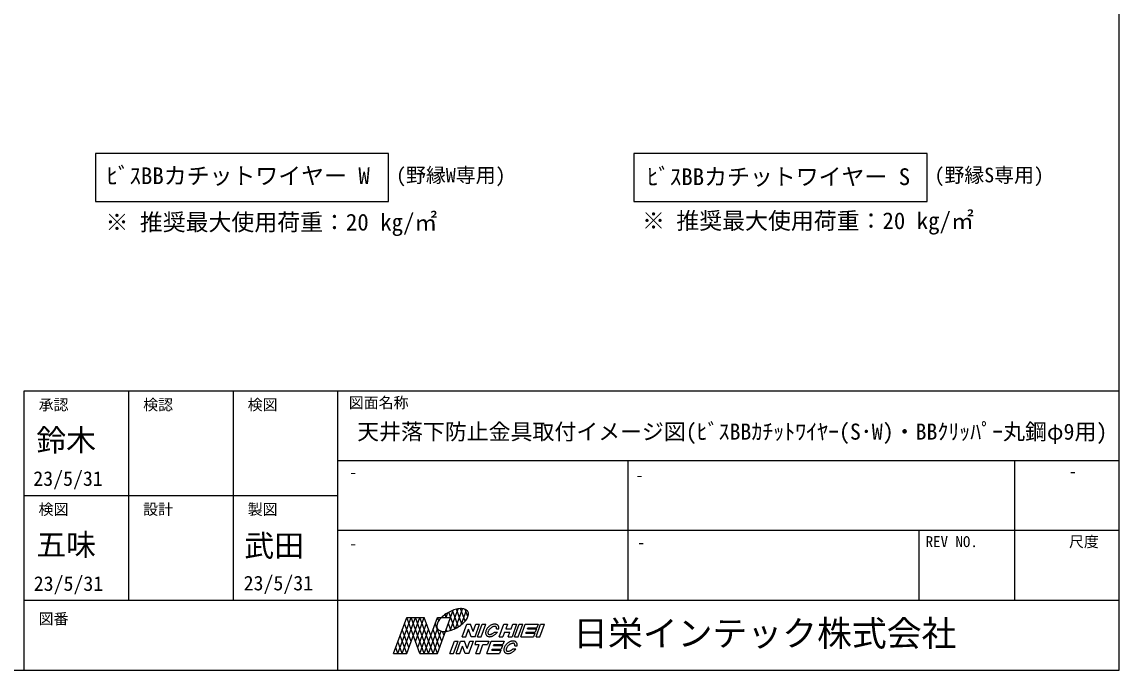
# Model space of a CAD drawing. Units: millimetres on the paper. Extents: x -143 to 139, y -96 to 99.
# Drawn here: x 28.8 to 139, y -96.4 to -31.3 of the extents above; entities that cross this region are included whole.
import ezdxf
from ezdxf.enums import TextEntityAlignment as Align

# ---------------------------------------------------------------- set-up
doc = ezdxf.new("R2010")
doc.units = ezdxf.units.MM
doc.layers.add('0-0_文字･図枠･寸法', color=7, linetype='Continuous')
doc.styles.add('ＭＳ ゴシック', font='')
doc.styles.get('ＭＳ ゴシック').set_extended_font_data('MS Gothic')

msp = doc.modelspace()

# ---------------------------------------------------------------- linework, layer by layer
at = {"layer": '0-0_文字･図枠･寸法'}
for p, q in [((138.997, -96.43), (138.997, -24.18)), ((39.497, -68.43), (39.497, -89.43)), ((49.997, -68.43), (49.997, -89.43)), ((60.497, -68.43), (60.497, -96.43)), ((138.997, -75.43), (60.497, -75.43)), ((89.697, -89.43), (89.697, -75.43)), ((128.497, -75.43), (128.497, -89.43)), ((60.497, -78.93), (28.997, -78.93)), ((138.997, -82.43), (60.497, -82.43)), ((118.897, -82.43), (118.897, -89.43)), ((138.997, -89.43), (28.997, -89.43)), ((71.815, -92.457), (72.605, -90.286)), ((72.314, -90.352), (72.177, -90.395)), ((72.45, -90.317), (72.314, -90.352)), ((72.33, -92.256), (73.053, -90.267)), ((72.988, -91.83), (72.438, -90.32)), ((72.583, -90.29), (72.45, -90.317)), ((72.711, -90.271), (72.583, -90.29)), ((72.835, -90.262), (72.711, -90.271)), ((72.953, -90.261), (72.835, -90.262)), ((73.313, -91.511), (72.858, -90.261)), ((73.064, -90.268), (72.953, -90.261)), ((73.167, -90.285), (73.064, -90.268)), ((73.262, -90.31), (73.167, -90.285)), ((73.347, -90.343), (73.262, -90.31)), ((73.591, -91.062), (73.326, -90.334)), ((73.423, -90.384), (73.347, -90.343)), ((66.117, -94.776), (67.441, -91.139)), ((66.558, -94.776), (67.882, -91.139)), ((67, -94.776), (68.324, -91.139)), ((68.765, -94.776), (67.441, -91.139)), ((67.441, -94.776), (68.765, -91.139)), ((67.441, -91.139), (69.206, -91.139)), ((69.206, -94.776), (67.882, -91.139)), ((68.324, -93.564), (69.206, -91.139)), ((69.647, -94.776), (68.324, -91.139)), ((70.089, -94.776), (68.765, -91.139)), ((69.206, -94.776), (70.53, -91.139)), ((70.53, -94.776), (69.206, -91.139)), ((70.53, -94.776), (72.116, -90.417)), ((70.657, -91.488), (70.53, -91.139)), ((70.53, -91.139), (71.854, -91.139)), ((70.744, -91.369), (70.67, -91.469)), ((70.827, -91.269), (70.744, -91.369)), ((70.919, -91.171), (70.827, -91.269)), ((71.02, -91.074), (70.919, -91.171)), ((70.971, -91.139), (70.966, -91.126)), ((70.971, -91.139), (70.981, -91.111)), ((71.13, -90.979), (71.02, -91.074)), ((71.246, -90.888), (71.13, -90.979)), ((71.368, -90.801), (71.246, -90.888)), ((71.412, -91.139), (71.306, -90.845)), ((71.496, -90.718), (71.368, -90.801)), ((71.412, -91.139), (71.585, -90.666)), ((71.627, -90.641), (71.496, -90.718)), ((71.762, -90.569), (71.627, -90.641)), ((72.27, -92.284), (71.665, -90.621)), ((71.9, -90.504), (71.762, -90.569)), ((72.038, -90.446), (71.9, -90.504)), ((72.177, -90.395), (72.038, -90.446)), ((72.638, -92.082), (72.042, -90.444)), ((72.902, -91.897), (73.446, -90.401)), ((73.284, -91.546), (73.367, -91.447)), ((73.367, -91.447), (73.44, -91.346)), ((73.488, -90.434), (73.423, -90.384)), ((73.44, -91.346), (73.503, -91.247)), ((73.543, -90.49), (73.488, -90.434)), ((73.503, -91.247), (73.554, -91.148)), ((73.586, -90.554), (73.543, -90.49)), ((73.554, -91.148), (73.595, -91.052)), ((73.617, -90.624), (73.586, -90.554)), ((73.595, -91.052), (73.623, -90.958)), ((73.637, -90.7), (73.617, -90.624)), ((73.623, -90.958), (73.64, -90.868)), ((73.644, -90.782), (73.637, -90.7)), ((73.64, -90.868), (73.644, -90.782)), ((67.662, -94.17), (67, -92.351)), ((67.882, -93.564), (67.22, -91.745)), ((68.544, -94.17), (69.427, -91.745)), ((68.765, -94.776), (69.647, -92.351)), ((69.647, -94.776), (70.549, -92.3)), ((70.751, -94.17), (70.089, -92.351)), ((70.089, -94.776), (70.909, -92.523)), ((70.971, -93.564), (70.309, -91.745)), ((70.471, -91.948), (70.466, -92.034)), ((70.466, -92.034), (70.474, -92.116)), ((70.487, -91.858), (70.471, -91.948)), ((70.474, -92.116), (70.493, -92.192)), ((70.516, -91.764), (70.487, -91.858)), ((70.493, -92.192), (70.525, -92.262)), ((70.556, -91.667), (70.516, -91.764)), ((70.525, -92.262), (70.568, -92.325)), ((70.608, -91.569), (70.556, -91.667)), ((70.568, -92.325), (70.622, -92.382)), ((70.67, -91.469), (70.608, -91.569)), ((70.622, -92.382), (70.687, -92.431)), ((70.687, -92.431), (70.763, -92.473)), ((70.763, -92.473), (70.849, -92.506)), ((70.849, -92.506), (70.944, -92.531)), ((70.944, -92.531), (71.047, -92.547)), ((71.192, -92.958), (71.042, -92.547)), ((71.047, -92.547), (71.158, -92.555)), ((71.158, -92.555), (71.275, -92.554)), ((71.275, -92.554), (71.399, -92.544)), ((71.399, -92.544), (71.528, -92.526)), ((71.479, -92.533), (71.412, -92.351)), ((71.528, -92.526), (71.66, -92.499)), ((71.885, -92.436), (71.633, -91.745)), ((71.66, -92.499), (71.796, -92.464)), ((71.796, -92.464), (71.934, -92.421)), ((71.934, -92.421), (72.072, -92.37)), ((72.072, -92.37), (72.211, -92.312)), ((72.211, -92.312), (72.348, -92.246)), ((72.348, -92.246), (72.483, -92.175)), ((72.483, -92.175), (72.615, -92.098)), ((72.615, -92.098), (72.742, -92.015)), ((72.742, -92.015), (72.865, -91.928)), ((72.865, -91.928), (72.981, -91.837)), ((72.981, -91.837), (73.09, -91.742)), ((73.019, -93.079), (73.476, -91.824)), ((73.09, -91.742), (73.191, -91.645)), ((73.191, -91.645), (73.284, -91.546)), ((73.396, -93.079), (73.665, -92.341)), ((73.476, -91.824), (73.853, -91.824)), ((73.933, -93.079), (73.665, -92.341)), ((74.122, -92.562), (73.853, -91.824)), ((74.122, -92.562), (74.39, -91.824)), ((74.31, -93.079), (74.767, -91.824)), ((74.39, -91.824), (74.767, -91.824)), ((74.561, -93.079), (75.018, -91.824)), ((74.938, -93.079), (75.395, -91.824)), ((75.018, -91.824), (75.395, -91.824)), ((75.387, -92.55), (75.376, -92.6)), ((75.402, -92.5), (75.387, -92.55)), ((75.42, -92.45), (75.402, -92.5)), ((75.443, -92.399), (75.42, -92.45)), ((75.469, -92.349), (75.443, -92.399)), ((75.499, -92.3), (75.469, -92.349)), ((75.533, -92.251), (75.499, -92.3)), ((75.569, -92.204), (75.533, -92.251)), ((75.609, -92.158), (75.569, -92.204)), ((75.651, -92.114), (75.609, -92.158)), ((75.696, -92.073), (75.651, -92.114)), ((75.743, -92.033), (75.696, -92.073)), ((75.792, -91.997), (75.743, -92.033)), ((75.842, -91.963), (75.792, -91.997)), ((75.894, -91.933), (75.842, -91.963)), ((75.946, -91.905), (75.894, -91.933)), ((75.999, -91.882), (75.946, -91.905)), ((76.052, -91.862), (75.999, -91.882)), ((76.105, -91.845), (76.052, -91.862)), ((76.157, -91.833), (76.105, -91.845)), ((76.209, -91.824), (76.157, -91.833)), ((76.26, -91.82), (76.209, -91.824)), ((76.309, -91.82), (76.26, -91.82)), ((76.356, -91.823), (76.309, -91.82)), ((76.401, -91.831), (76.356, -91.823)), ((76.444, -91.843), (76.401, -91.831)), ((76.484, -91.858), (76.444, -91.843)), ((76.454, -92.29), (76.46, -92.263)), ((76.454, -92.29), (76.687, -92.29)), ((76.522, -91.877), (76.484, -91.858)), ((76.556, -91.9), (76.522, -91.877)), ((76.586, -91.927), (76.556, -91.9)), ((76.614, -91.957), (76.586, -91.927)), ((76.637, -91.99), (76.614, -91.957)), ((76.657, -92.026), (76.637, -91.99)), ((76.672, -92.064), (76.657, -92.026)), ((76.684, -92.106), (76.672, -92.064)), ((76.691, -92.149), (76.684, -92.106)), ((76.687, -92.29), (76.693, -92.241)), ((76.694, -92.194), (76.691, -92.149)), ((76.693, -92.241), (76.694, -92.194)), ((76.731, -93.079), (77.188, -91.824)), ((77.188, -91.824), (77.564, -91.824)), ((77.564, -91.824), (77.4, -92.276)), ((77.4, -92.276), (77.937, -92.276)), ((77.937, -92.276), (78.102, -91.824)), ((78.478, -91.824), (78.021, -93.079)), ((78.102, -91.824), (78.478, -91.824)), ((78.273, -93.079), (78.73, -91.824)), ((78.649, -93.079), (79.106, -91.824)), ((78.73, -91.824), (79.106, -91.824)), ((78.9, -93.079), (79.357, -91.824)), ((79.357, -91.824), (80.648, -91.824)), ((79.57, -92.276), (79.606, -92.175)), ((79.57, -92.276), (80.484, -92.276)), ((79.606, -92.175), (80.52, -92.175)), ((80.484, -92.276), (80.356, -92.627)), ((80.442, -93.079), (80.899, -91.824)), ((80.648, -91.824), (80.52, -92.175)), ((80.819, -93.079), (81.276, -91.824)), ((80.899, -91.824), (81.276, -91.824)), ((67, -94.776), (66.558, -93.564)), ((67.441, -94.776), (66.779, -92.958)), ((71.774, -94.776), (72.231, -93.521)), ((72.231, -93.521), (72.608, -93.521)), ((72.402, -94.776), (72.859, -93.521)), ((72.859, -93.521), (73.235, -93.521)), ((73.019, -93.079), (73.396, -93.079)), ((73.504, -94.259), (73.235, -93.521)), ((73.504, -94.259), (73.773, -93.521)), ((73.692, -94.776), (74.149, -93.521)), ((73.773, -93.521), (74.149, -93.521)), ((74.31, -93.079), (73.933, -93.079)), ((74.401, -93.521), (74.273, -93.872)), ((74.561, -93.079), (74.938, -93.079)), ((75.37, -92.648), (75.368, -92.696)), ((75.368, -92.696), (75.37, -92.741)), ((75.376, -92.6), (75.37, -92.648)), ((75.37, -92.741), (75.376, -92.785)), ((75.376, -92.785), (75.387, -92.827)), ((75.387, -92.827), (75.402, -92.866)), ((75.402, -92.866), (75.42, -92.903)), ((75.42, -92.903), (75.443, -92.936)), ((75.443, -92.936), (75.47, -92.967)), ((75.47, -92.967), (75.5, -92.994)), ((75.485, -94.776), (75.942, -93.521)), ((75.5, -92.994), (75.533, -93.018)), ((75.533, -93.018), (75.57, -93.038)), ((75.57, -93.038), (75.609, -93.054)), ((75.598, -92.667), (75.597, -92.682)), ((75.609, -93.054), (75.652, -93.066)), ((75.652, -93.066), (75.696, -93.075)), ((75.696, -93.075), (75.743, -93.079)), ((75.743, -93.079), (75.792, -93.08)), ((75.792, -93.08), (75.842, -93.076)), ((75.842, -93.076), (75.894, -93.068)), ((75.894, -93.068), (75.946, -93.057)), ((75.942, -93.521), (77.233, -93.521)), ((75.946, -93.057), (75.999, -93.041)), ((75.999, -93.041), (76.052, -93.022)), ((76.052, -93.022), (76.105, -92.999)), ((76.105, -92.999), (76.158, -92.973)), ((76.158, -92.973), (76.209, -92.943)), ((76.209, -92.943), (76.26, -92.91)), ((76.213, -92.657), (76.252, -92.62)), ((76.252, -92.62), (76.262, -92.61)), ((76.26, -92.91), (76.309, -92.874)), ((76.262, -92.61), (76.556, -92.61)), ((76.309, -92.874), (76.356, -92.835)), ((76.356, -92.835), (76.402, -92.794)), ((76.402, -92.794), (76.444, -92.75)), ((76.444, -92.75), (76.485, -92.705)), ((76.485, -92.705), (76.522, -92.658)), ((76.522, -92.658), (76.556, -92.61)), ((76.731, -93.079), (77.107, -93.079)), ((77.233, -93.521), (77.105, -93.872)), ((77.272, -92.627), (77.107, -93.079)), ((77.272, -92.627), (77.809, -92.627)), ((77.68, -93.66), (77.63, -93.694)), ((77.645, -93.079), (77.809, -92.627)), ((77.645, -93.079), (78.021, -93.079)), ((77.732, -93.63), (77.68, -93.66)), ((77.784, -93.602), (77.732, -93.63)), ((77.837, -93.579), (77.784, -93.602)), ((77.89, -93.559), (77.837, -93.579)), ((77.943, -93.542), (77.89, -93.559)), ((77.996, -93.53), (77.943, -93.542)), ((78.047, -93.521), (77.996, -93.53)), ((78.098, -93.517), (78.047, -93.521)), ((78.147, -93.516), (78.098, -93.517)), ((78.194, -93.52), (78.147, -93.516)), ((78.239, -93.528), (78.194, -93.52)), ((78.282, -93.539), (78.239, -93.528)), ((78.273, -93.079), (78.649, -93.079)), ((78.322, -93.555), (78.282, -93.539)), ((78.36, -93.574), (78.322, -93.555)), ((78.394, -93.597), (78.36, -93.574)), ((78.425, -93.624), (78.394, -93.597)), ((78.452, -93.654), (78.425, -93.624)), ((78.475, -93.687), (78.452, -93.654)), ((78.9, -93.079), (80.191, -93.079)), ((79.405, -92.728), (79.442, -92.627)), ((79.442, -92.627), (80.356, -92.627)), ((80.442, -93.079), (80.819, -93.079)), ((66.558, -94.776), (66.338, -94.17)), ((72.778, -94.776), (73.047, -94.038)), ((73.316, -94.776), (73.047, -94.038)), ((74.273, -93.872), (74.73, -93.872)), ((74.401, -94.776), (74.73, -93.872)), ((76.155, -93.973), (76.191, -93.872)), ((76.155, -93.973), (77.069, -93.973)), ((76.191, -93.872), (77.105, -93.872)), ((77.069, -93.973), (76.941, -94.324)), ((77.208, -94.345), (77.206, -94.392)), ((77.206, -94.392), (77.208, -94.438)), ((77.214, -94.297), (77.208, -94.345)), ((77.208, -94.438), (77.215, -94.482)), ((77.225, -94.247), (77.214, -94.297)), ((77.215, -94.482), (77.225, -94.524)), ((77.24, -94.197), (77.225, -94.247)), ((77.225, -94.524), (77.24, -94.563)), ((77.258, -94.147), (77.24, -94.197)), ((77.24, -94.563), (77.259, -94.599)), ((77.281, -94.096), (77.258, -94.147)), ((77.259, -94.599), (77.281, -94.633)), ((77.308, -94.046), (77.281, -94.096)), ((77.281, -94.633), (77.308, -94.664)), ((77.338, -93.996), (77.308, -94.046)), ((77.308, -94.664), (77.338, -94.691)), ((77.371, -93.948), (77.338, -93.996)), ((77.338, -94.691), (77.371, -94.715)), ((77.408, -93.901), (77.371, -93.948)), ((77.371, -94.715), (77.408, -94.735)), ((77.447, -93.855), (77.408, -93.901)), ((77.408, -94.735), (77.447, -94.751)), ((77.49, -93.811), (77.447, -93.855)), ((77.447, -94.751), (77.49, -94.763)), ((77.534, -93.77), (77.49, -93.811)), ((77.49, -94.763), (77.535, -94.772)), ((77.581, -93.73), (77.534, -93.77)), ((77.535, -94.772), (77.581, -94.776)), ((77.63, -93.694), (77.581, -93.73)), ((77.63, -94.777), (77.68, -94.773)), ((77.68, -94.773), (77.732, -94.765)), ((77.732, -94.765), (77.784, -94.754)), ((77.784, -94.754), (77.837, -94.738)), ((77.837, -94.738), (77.89, -94.719)), ((77.89, -94.719), (77.943, -94.696)), ((77.943, -94.696), (77.996, -94.669)), ((77.996, -94.669), (78.048, -94.64)), ((78.048, -94.64), (78.098, -94.606)), ((78.09, -94.317), (78.1, -94.307)), ((78.098, -94.606), (78.147, -94.57)), ((78.1, -94.307), (78.394, -94.307)), ((78.147, -94.57), (78.194, -94.532)), ((78.194, -94.532), (78.24, -94.491)), ((78.24, -94.491), (78.283, -94.447)), ((78.283, -94.447), (78.323, -94.402)), ((78.292, -93.987), (78.298, -93.96)), ((78.292, -93.987), (78.525, -93.987)), ((78.323, -94.402), (78.36, -94.355)), ((78.36, -94.355), (78.394, -94.307)), ((78.495, -93.723), (78.475, -93.687)), ((78.51, -93.761), (78.495, -93.723)), ((78.522, -93.803), (78.51, -93.761)), ((78.529, -93.846), (78.522, -93.803)), ((78.525, -93.986), (78.531, -93.938)), ((78.532, -93.891), (78.529, -93.846)), ((78.531, -93.938), (78.532, -93.891)), ((66.117, -94.776), (67.441, -94.776)), ((68.765, -94.776), (70.53, -94.776)), ((72.402, -94.776), (72.778, -94.776)), ((73.692, -94.776), (73.316, -94.776)), ((74.401, -94.776), (74.777, -94.776)), ((75.485, -94.776), (76.776, -94.776)), ((77.581, -94.776), (77.63, -94.777)), ((-143.003, -96.43), (138.997, -96.43))]:
    msp.add_line(p, q, dxfattribs=at)
for points in [[(36.195, -44.56), (36.195, -49.387), (65.627, -49.387), (65.627, -44.56)], [(90.274, -44.549), (90.274, -49.375), (119.706, -49.375), (119.706, -44.549)]]:
    msp.add_lwpolyline(points, close=True, dxfattribs=at)
for points in [[(138.997, -68.43), (28.997, -68.43), (28.997, -96.43)], [(76.433, -92.097), (76.428, -92.092), (76.423, -92.087), (76.417, -92.082), (76.411, -92.078), (76.404, -92.073), (76.396, -92.069), (76.388, -92.065), (76.378, -92.062), (76.368, -92.058), (76.357, -92.055), (76.344, -92.053), (76.331, -92.051), (76.317, -92.049), (76.302, -92.048), (76.286, -92.048), (76.269, -92.049), (76.251, -92.05), (76.235, -92.052), (76.193, -92.059), (76.152, -92.07), (76.109, -92.084), (76.065, -92.102), (76.021, -92.124), (75.977, -92.149), (75.933, -92.177), (75.89, -92.209), (75.849, -92.243), (75.81, -92.279), (75.773, -92.317), (75.74, -92.357), (75.709, -92.398), (75.682, -92.439), (75.658, -92.48), (75.639, -92.521), (75.623, -92.56), (75.611, -92.598), (75.602, -92.636), (75.6, -92.651), (75.598, -92.667)], [(76.46, -92.263), (76.462, -92.249), (76.464, -92.233), (76.465, -92.218), (76.465, -92.203), (76.465, -92.19), (76.464, -92.177), (76.462, -92.166), (76.46, -92.155), (76.458, -92.145), (76.455, -92.136), (76.452, -92.128), (76.449, -92.121), (76.445, -92.114), (76.441, -92.108), (76.437, -92.102), (76.433, -92.097)], [(71.774, -94.776), (72.151, -94.776), (72.608, -93.521)], [(74.401, -93.521), (75.691, -93.521), (75.563, -93.872)], [(75.597, -92.682), (75.596, -92.696), (75.597, -92.71), (75.598, -92.722), (75.599, -92.734), (75.601, -92.744), (75.604, -92.754), (75.607, -92.763), (75.61, -92.771), (75.613, -92.779), (75.617, -92.785), (75.621, -92.792), (75.625, -92.797), (75.629, -92.803), (75.634, -92.808), (75.639, -92.812), (75.645, -92.817), (75.651, -92.822), (75.658, -92.826), (75.666, -92.83), (75.674, -92.834), (75.683, -92.838), (75.694, -92.841), (75.705, -92.844), (75.717, -92.847), (75.731, -92.849), (75.745, -92.85), (75.76, -92.851), (75.776, -92.851), (75.793, -92.851), (75.811, -92.85), (75.829, -92.847), (75.849, -92.844), (75.866, -92.841), (75.91, -92.83), (75.953, -92.815), (75.996, -92.797), (76.041, -92.776), (76.085, -92.75), (76.129, -92.722)], [(76.129, -92.722), (76.172, -92.691), (76.213, -92.657)], [(79.405, -92.728), (80.319, -92.728), (80.191, -93.079)], [(74.777, -94.776), (75.106, -93.872), (75.563, -93.872)], [(75.99, -94.425), (76.027, -94.324), (76.941, -94.324)], [(75.99, -94.425), (76.904, -94.425), (76.776, -94.776)], [(77.436, -94.363), (77.435, -94.379), (77.435, -94.393), (77.435, -94.406), (77.436, -94.419), (77.438, -94.431), (77.44, -94.441), (77.442, -94.451), (77.445, -94.46), (77.448, -94.468), (77.451, -94.475), (77.455, -94.482), (77.459, -94.488), (77.463, -94.494), (77.467, -94.5), (77.472, -94.505), (77.477, -94.509), (77.483, -94.514), (77.489, -94.518), (77.496, -94.523), (77.504, -94.527), (77.512, -94.531), (77.522, -94.535), (77.532, -94.538), (77.543, -94.541), (77.556, -94.544), (77.569, -94.546), (77.583, -94.547), (77.598, -94.548), (77.614, -94.548), (77.631, -94.548), (77.649, -94.546), (77.668, -94.544), (77.687, -94.541), (77.705, -94.538), (77.748, -94.526), (77.791, -94.512), (77.835, -94.494), (77.879, -94.472), (77.923, -94.447)], [(78.271, -93.794), (78.266, -93.789), (78.261, -93.784), (78.255, -93.779), (78.249, -93.775), (78.242, -93.77), (78.234, -93.766), (78.226, -93.762), (78.217, -93.759), (78.206, -93.755), (78.195, -93.752), (78.183, -93.75), (78.169, -93.747), (78.155, -93.746), (78.14, -93.745), (78.124, -93.745), (78.107, -93.745), (78.089, -93.747), (78.073, -93.749), (78.031, -93.756), (77.99, -93.767), (77.947, -93.781), (77.903, -93.799), (77.859, -93.821), (77.815, -93.846), (77.771, -93.874), (77.728, -93.906), (77.687, -93.94), (77.648, -93.976), (77.612, -94.014), (77.578, -94.054), (77.547, -94.095), (77.52, -94.136), (77.496, -94.177), (77.477, -94.218), (77.461, -94.257), (77.449, -94.295), (77.44, -94.333), (77.438, -94.347), (77.436, -94.363)], [(77.923, -94.447), (77.967, -94.419), (78.01, -94.388), (78.051, -94.354), (78.09, -94.317)], [(78.298, -93.96), (78.3, -93.946), (78.302, -93.93), (78.303, -93.914), (78.303, -93.9), (78.303, -93.887), (78.302, -93.874), (78.301, -93.863), (78.299, -93.852), (78.296, -93.842), (78.293, -93.833), (78.29, -93.825), (78.287, -93.818), (78.283, -93.811), (78.279, -93.805), (78.275, -93.799), (78.271, -93.794)]]:
    msp.add_lwpolyline(points, dxfattribs=at)

# ---------------------------------------------------------------- texts
at = {"layer": '0-0_文字･図枠･寸法', "style": 'ＭＳ ゴシック'}
for s, height, p in [('ﾋﾞｽBBカチットワイヤー W', 1.686, (37.299, -48.144)), ('(野縁W専用)', 1.466, (66.377, -47.906)), ('ﾋﾞｽBBカチットワイヤー S', 1.686, (91.578, -48.24)), ('(野縁S専用)', 1.466, (120.456, -47.894)), ('※ 推奨最大使用荷重：20 kg/㎡', 1.686, (37.191, -52.804)), ('※ 推奨最大使用荷重：20 kg/㎡', 1.686, (91.086, -52.66)), ('承認', 1.1, (30.471, -70.669)), ('検認', 1.1, (40.971, -70.669)), ('検図', 1.1, (51.471, -70.669)), ('図面名称', 1.1, (61.624, -70.46)), ('天井落下防止金具取付イメージ図(ﾋﾞｽBBｶﾁｯﾄﾜｲﾔｰ(S･W)・BBｸﾘｯﾊﾟｰ丸鋼φ9用)', 1.613, (62.472, -73.78)), ('鈴木', 2.199, (30.237, -75.104)), ('23/5/31', 1.466, (29.934, -78.373)), ('-', 1.1, (61.698, -77.453)), ('-', 1.1, (90.45, -77.74)), ('-', 1.1, (133.977, -77.362)), ('検図', 1.1, (30.471, -81.169)), ('設計', 1.1, (40.971, -81.169)), ('製図', 1.1, (51.471, -81.169)), ('五味', 2.199, (30.237, -85.604)), ('武田', 2.199, (51.13, -85.694)), ('-', 1.1, (90.62, -84.494)), ('REV NO.', 1.1, (119.572, -84.413)), ('尺度', 1.1, (133.966, -84.413)), ('-', 1.1, (61.696, -84.62)), ('23/5/31', 1.466, (29.978, -88.917)), ('23/5/31', 1.466, (51.063, -88.87)), ('図番', 1.1, (30.471, -92.167)), ('日栄インテック株式会社', 2.566, (84.161, -94.794))]:
    msp.add_text(s, height=height, dxfattribs=at).set_placement(p, align=Align.BOTTOM_LEFT)

doc.saveas('drawing.dxf')
